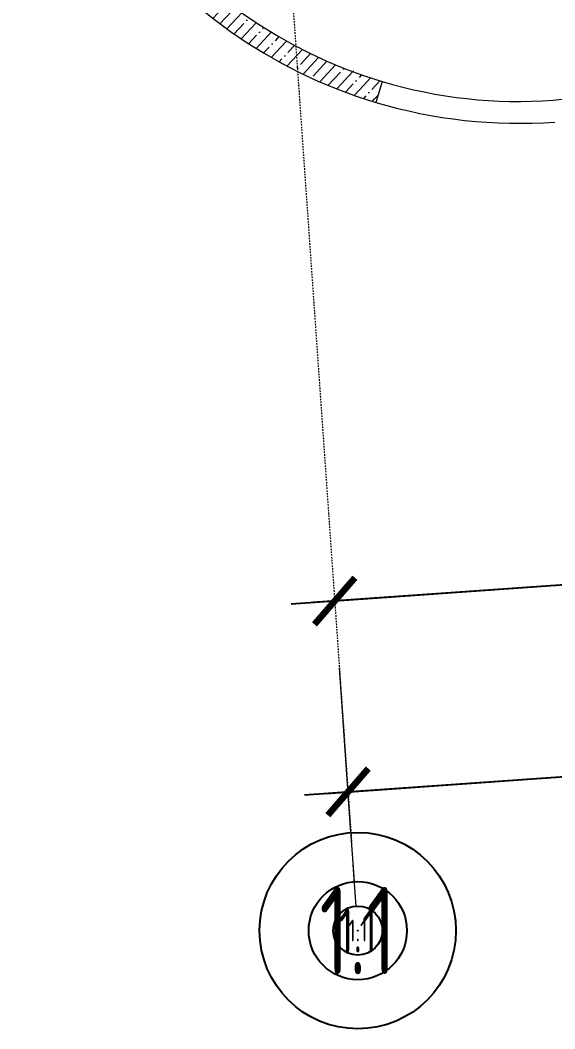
# Model space of a CAD drawing. Header units: millimetres. Extents: x -798 to 124478, y -405 to 121556.
# Drawn here: x 11356 to 16257, y -405 to 8836 of the extents above; entities that cross this region are included whole.
import ezdxf
from ezdxf.enums import TextEntityAlignment as Align

# ---------------------------------------------------------------- set-up
doc = ezdxf.new("R2010")
doc.units = ezdxf.units.MM
doc.linetypes.add('CENTER', pattern=[2, 1.25, -0.25, 0.25, -0.25])
doc.linetypes.add('Strichpunkt', pattern=[25.4, 12.7, -6.35, 0, -6.35])
for name, color, linetype in [('1', 7, 'Continuous'), ('1 @ 0.1', 7, 'Continuous'), ('1 @ 0.15', 7, 'Continuous'), ('1 @ 0.2', 7, 'Continuous'), ('1 @ 100', 7, 'Continuous'), ('1 @ 200', 7, 'Continuous'), ('1 @ 50', 7, 'Continuous'), ('A-DIM', 4, 'Continuous'), ('A-DIM @ 0.05', 4, 'Continuous'), ('A-DIM @ 0.1', 4, 'Continuous'), ('A-DIM @ 0.15', 4, 'Continuous'), ('A-DIM @ 0.2', 4, 'Continuous'), ('A-DIM @ 100', 4, 'Continuous'), ('A-DIM @ 200', 4, 'Continuous'), ('A-DIM @ 50', 4, 'Continuous')]:
    doc.layers.add(name, color=color, linetype=linetype)
for name, color, linetype, lineweight in [('A-AXES', 40, 'CENTER', 5), ('A-Hatch', 253, 'Continuous', 9), ('S-WALL', 5, 'Continuous', 15)]:
    doc.layers.add(name, color=color, linetype=linetype, lineweight=lineweight)
doc.styles.add('Arch-Dim', font='romans.shx', dxfattribs={"width": 0.75})
doc.dimstyles.new('Масштабируемый', dxfattribs={"dimscale": 100, "dimtxt": 3, "dimasz": 2, "dimexe": 2, "dimexo": 2, "dimgap": 1, "dimtad": 1, "dimdec": 0, "dimzin": 3, "dimdsep": 46, "dimtxsty": 'Arch-Dim', "dimblk": 'ARCHTICK', "dimcen": 2.5, "dimdle": 2, "dimazin": 2, "dimtfac": 0.75, "dimtdec": 0, "dimtmove": 1, "dimatfit": 0, "dimfxl": 1, "dimtolj": 1, "dimtzin": 0, "dimarcsym": 0})

# ---------------------------------------------------------------- blocks, each defined once
blk = doc.blocks.new('_ArchTick')
at = {"color": 0, "linetype": 'ByBlock', "const_width": 0.15}
blk.add_lwpolyline([(-0.5, -0.5), (0.5, 0.5)], dxfattribs=at)
blk = doc.blocks.new('*D198')
at = {"layer": 'A-DIM', "color": 0, "lineweight": -2, "ltscale": 50, "transparency": 16777216}
for p, q in [((2173381.9, -2431886.2), (2273535.9, -2424862.2)), ((2173752.9, -2431459.2), (2173752.9, -2431459.2))]:
    blk.add_line(p, q, dxfattribs=at)
at = {"layer": 'Defpoints', "color": 0, "ltscale": 50, "transparency": 16777216}
for p in [(2273136.9, -2424890.2), (2273136.9, -2424890.2), (2173780.9, -2431858.3)]:
    blk.add_point(p, dxfattribs=at)
at = {"layer": 'A-DIM', "color": 0, "lineweight": -2, "ltscale": 50, "transparency": 16777216, "xscale": 400, "yscale": 400, "zscale": 400}
for p, rotation in [((2273136.9, -2424890.2), 4.011737789566074), ((2173780.9, -2431858.3), 184.011737789566)]:
    blk.add_blockref('_ArchTick', p, dxfattribs=dict(at, rotation=rotation))
at = {"layer": 'A-DIM', "color": 0, "ltscale": 50, "transparency": 16777216, "insert": (2244472.6, -2425988.2), "char_height": 600, "attachment_point": 5, "rotation": 4.01174, "style": 'Arch-Dim'}
blk.add_mtext('\\A1;99600', dxfattribs=at)
blk = doc.blocks.new('*D199')
at = {"layer": 'A-DIM', "color": 0, "lineweight": -2, "ltscale": 50, "transparency": 16777216}
for p, q in [((2173780.6, -2431858.3), (2273137.2, -2424890.1)), ((2223458.9, -2428374.2), (2244507.4, -2426487)), ((2244507.4, -2426487), (2244509.2, -2426486.9)), ((2173780.9, -2431858), (2173780.9, -2431858))]:
    blk.add_line(p, q, dxfattribs=at)
at = {"layer": 'Defpoints', "color": 0, "ltscale": 50, "transparency": 16777216}
for p in [(2273136.9, -2424890.2), (2273136.9, -2424890.2), (2173780.9, -2431858.3)]:
    blk.add_point(p, dxfattribs=at)
at = {"layer": 'A-DIM', "color": 0, "lineweight": -2, "ltscale": 50, "transparency": 16777216, "xscale": 0.3, "yscale": 0.3, "zscale": 0.3}
for p, rotation in [((2273136.9, -2424890.2), 4.011737789566074), ((2173780.9, -2431858.3), 184.011737789566)]:
    blk.add_blockref('_ArchTick', p, dxfattribs=dict(at, rotation=rotation))
at = {"layer": 'A-DIM', "color": 0, "ltscale": 50, "transparency": 16777216, "insert": (2244508.3, -2426486.6), "char_height": 0.45, "attachment_point": 5, "rotation": 4.01174, "style": 'Arch-Dim'}
blk.add_mtext('\\A1;99600', dxfattribs=at)
blk = doc.blocks.new('*D200')
at = {"layer": 'A-DIM', "color": 0, "lineweight": -2, "ltscale": 50, "transparency": 16777216}
for p, q in [((2173681.2, -2431865.3), (2273236.6, -2424883.2)), ((2244457.7, -2426490.5), (2245059.8, -2426448.3)), ((2223458.9, -2428374.2), (2244457.7, -2426490.5)), ((2173773.9, -2431758.5), (2173773.9, -2431758.5))]:
    blk.add_line(p, q, dxfattribs=at)
at = {"layer": 'Defpoints', "color": 0, "ltscale": 50, "transparency": 16777216}
for p in [(2273136.9, -2424890.2), (2273136.9, -2424890.2), (2173780.9, -2431858.3)]:
    blk.add_point(p, dxfattribs=at)
at = {"layer": 'A-DIM', "color": 0, "lineweight": -2, "ltscale": 50, "transparency": 16777216, "xscale": 100, "yscale": 100, "zscale": 100}
for p, rotation in [((2273136.9, -2424890.2), 4.011737789566074), ((2173780.9, -2431858.3), 184.011737789566)]:
    blk.add_blockref('_ArchTick', p, dxfattribs=dict(at, rotation=rotation))
at = {"layer": 'A-DIM', "color": 0, "ltscale": 50, "transparency": 16777216, "insert": (2244750, -2426344.7), "char_height": 150, "attachment_point": 5, "rotation": 4.01174, "style": 'Arch-Dim'}
blk.add_mtext('\\A1;99600', dxfattribs=at)
blk = doc.blocks.new('*D202')
at = {"layer": 'A-DIM', "color": 0, "lineweight": -2, "ltscale": 50, "transparency": 16777216}
for p, q in [((2173581.4, -2431872.2), (2273336.4, -2424876.2)), ((2173766.9, -2431658.7), (2173766.9, -2431658.7))]:
    blk.add_line(p, q, dxfattribs=at)
at = {"layer": 'Defpoints', "color": 0, "ltscale": 50, "transparency": 16777216}
for p in [(2273136.9, -2424890.2), (2273136.9, -2424890.2), (2173780.9, -2431858.3)]:
    blk.add_point(p, dxfattribs=at)
at = {"layer": 'A-DIM', "color": 0, "lineweight": -2, "ltscale": 50, "transparency": 16777216, "xscale": 200, "yscale": 200, "zscale": 200}
for p, rotation in [((2273136.9, -2424890.2), 4.011737789566074), ((2173780.9, -2431858.3), 184.011737789566)]:
    blk.add_blockref('_ArchTick', p, dxfattribs=dict(at, rotation=rotation))
at = {"layer": 'A-DIM', "color": 0, "ltscale": 50, "transparency": 16777216, "insert": (2244490.1, -2426237.6), "char_height": 300, "attachment_point": 5, "rotation": 4.01174, "style": 'Arch-Dim'}
blk.add_mtext('\\A1;99600', dxfattribs=at)
blk = doc.blocks.new('*D203')
at = {"layer": 'A-DIM', "color": 0, "lineweight": -2, "ltscale": 50, "transparency": 16777216}
for p, q in [((2173780.5, -2431858.3), (2273137.3, -2424890.1)), ((2223458.9, -2428374.2), (2244507.3, -2426487)), ((2244507.3, -2426487), (2244509.8, -2426486.8)), ((2173780.9, -2431857.9), (2173780.9, -2431857.9))]:
    blk.add_line(p, q, dxfattribs=at)
at = {"layer": 'Defpoints', "color": 0, "ltscale": 50, "transparency": 16777216}
for p in [(2273136.9, -2424890.2), (2273136.9, -2424890.2), (2173780.9, -2431858.3)]:
    blk.add_point(p, dxfattribs=at)
at = {"layer": 'A-DIM', "color": 0, "lineweight": -2, "ltscale": 50, "transparency": 16777216, "xscale": 0.4, "yscale": 0.4, "zscale": 0.4}
for p, rotation in [((2273136.9, -2424890.2), 4.011737789566074), ((2173780.9, -2431858.3), 184.011737789566)]:
    blk.add_blockref('_ArchTick', p, dxfattribs=dict(at, rotation=rotation))
at = {"layer": 'A-DIM', "color": 0, "ltscale": 50, "transparency": 16777216, "insert": (2244508.5, -2426486.4), "char_height": 0.6, "attachment_point": 5, "rotation": 4.01174, "style": 'Arch-Dim'}
blk.add_mtext('\\A1;99600', dxfattribs=at)
blk = doc.blocks.new('*D204')
at = {"layer": 'A-DIM', "color": 0, "lineweight": -2, "ltscale": 50, "transparency": 16777216}
for p, q in [((2173780.7, -2431858.3), (2273137.1, -2424890.1)), ((2223458.9, -2428374.2), (2244507.4, -2426487)), ((2244507.4, -2426487), (2244508.6, -2426486.9)), ((2173780.9, -2431858.1), (2173780.9, -2431858.1))]:
    blk.add_line(p, q, dxfattribs=at)
at = {"layer": 'Defpoints', "color": 0, "ltscale": 50, "transparency": 16777216}
for p in [(2273136.9, -2424890.2), (2273136.9, -2424890.2), (2173780.9, -2431858.3)]:
    blk.add_point(p, dxfattribs=at)
at = {"layer": 'A-DIM', "color": 0, "lineweight": -2, "ltscale": 50, "transparency": 16777216, "xscale": 0.2, "yscale": 0.2, "zscale": 0.2}
for p, rotation in [((2273136.9, -2424890.2), 4.011737789566074), ((2173780.9, -2431858.3), 184.011737789566)]:
    blk.add_blockref('_ArchTick', p, dxfattribs=dict(at, rotation=rotation))
at = {"layer": 'A-DIM', "color": 0, "ltscale": 50, "transparency": 16777216, "insert": (2244508, -2426486.7), "char_height": 0.3, "attachment_point": 5, "rotation": 4.01174, "style": 'Arch-Dim'}
blk.add_mtext('\\A1;99600', dxfattribs=at)
blk = doc.blocks.new('*D275')
at = {"layer": 'A-DIM', "color": 0, "lineweight": -2, "ltscale": 50, "transparency": 16777216}
for p, q in [((2181938.1, -2429529.4), (2173658.2, -2430110.1)), ((2181938, -2429529.5), (2181938, -2429529.5))]:
    blk.add_line(p, q, dxfattribs=at)
at = {"layer": 'Defpoints', "color": 0, "ltscale": 50, "transparency": 16777216}
for p in [(2181938, -2429529.4), (2173658.3, -2430110.1), (2173658.3, -2430110.1)]:
    blk.add_point(p, dxfattribs=at)
at = {"layer": 'A-DIM', "color": 0, "lineweight": -2, "ltscale": 50, "transparency": 16777216, "xscale": 0.1, "yscale": 0.1, "zscale": 0.1}
for p, rotation in [((2181938, -2429529.4), 4.011738859767986), ((2173658.3, -2430110.1), 184.0117388597679)]:
    blk.add_blockref('_ArchTick', p, dxfattribs=dict(at, rotation=rotation))
at = {"layer": 'A-DIM', "color": 0, "ltscale": 50, "transparency": 16777216, "insert": (2177798.1, -2429819.6), "char_height": 0.15, "attachment_point": 5, "rotation": 4.01174, "style": 'Arch-Dim'}
blk.add_mtext('\\A1;8300', dxfattribs=at)
blk = doc.blocks.new('*D276')
at = {"layer": 'A-DIM', "color": 0, "lineweight": -2, "ltscale": 50, "transparency": 16777216}
for p, q in [((2182337, -2429501.4), (2173259.3, -2430138)), ((2181966, -2429928.4), (2181966, -2429928.4))]:
    blk.add_line(p, q, dxfattribs=at)
at = {"layer": 'Defpoints', "color": 0, "ltscale": 50, "transparency": 16777216}
for p in [(2181938, -2429529.4), (2173658.3, -2430110.1), (2173658.3, -2430110.1)]:
    blk.add_point(p, dxfattribs=at)
at = {"layer": 'A-DIM', "color": 0, "lineweight": -2, "ltscale": 50, "transparency": 16777216, "xscale": 400, "yscale": 400, "zscale": 400}
for p, rotation in [((2181938, -2429529.4), 4.011738859767986), ((2173658.3, -2430110.1), 184.0117388597679)]:
    blk.add_blockref('_ArchTick', p, dxfattribs=dict(at, rotation=rotation))
at = {"layer": 'A-DIM', "color": 0, "ltscale": 50, "transparency": 16777216, "insert": (2177763.2, -2429320.9), "char_height": 600, "attachment_point": 5, "rotation": 4.01174, "style": 'Arch-Dim'}
blk.add_mtext('\\A1;8300', dxfattribs=at)
blk = doc.blocks.new('*D277')
at = {"layer": 'A-DIM', "color": 0, "lineweight": -2, "ltscale": 50, "transparency": 16777216}
for p, q in [((2181938.3, -2429529.4), (2173658, -2430110.1)), ((2181938, -2429529.7), (2181938, -2429529.7))]:
    blk.add_line(p, q, dxfattribs=at)
at = {"layer": 'Defpoints', "color": 0, "ltscale": 50, "transparency": 16777216}
for p in [(2181938, -2429529.4), (2173658.3, -2430110.1), (2173658.3, -2430110.1)]:
    blk.add_point(p, dxfattribs=at)
at = {"layer": 'A-DIM', "color": 0, "lineweight": -2, "ltscale": 50, "transparency": 16777216, "xscale": 0.3, "yscale": 0.3, "zscale": 0.3}
for p, rotation in [((2181938, -2429529.4), 4.011738859767986), ((2173658.3, -2430110.1), 184.0117388597679)]:
    blk.add_blockref('_ArchTick', p, dxfattribs=dict(at, rotation=rotation))
at = {"layer": 'A-DIM', "color": 0, "ltscale": 50, "transparency": 16777216, "insert": (2177798.1, -2429819.3), "char_height": 0.45, "attachment_point": 5, "rotation": 4.01174, "style": 'Arch-Dim'}
blk.add_mtext('\\A1;8300', dxfattribs=at)
blk = doc.blocks.new('*D278')
at = {"layer": 'A-DIM', "color": 0, "lineweight": -2, "ltscale": 50, "transparency": 16777216}
for p, q in [((2182037.7, -2429522.4), (2173558.6, -2430117)), ((2181945, -2429629.1), (2181945, -2429629.1))]:
    blk.add_line(p, q, dxfattribs=at)
at = {"layer": 'Defpoints', "color": 0, "ltscale": 50, "transparency": 16777216}
for p in [(2181938, -2429529.4), (2173658.3, -2430110.1), (2173658.3, -2430110.1)]:
    blk.add_point(p, dxfattribs=at)
at = {"layer": 'A-DIM', "color": 0, "lineweight": -2, "ltscale": 50, "transparency": 16777216, "xscale": 100, "yscale": 100, "zscale": 100}
for p, rotation in [((2181938, -2429529.4), 4.011738859767986), ((2173658.3, -2430110.1), 184.0117388597679)]:
    blk.add_blockref('_ArchTick', p, dxfattribs=dict(at, rotation=rotation))
at = {"layer": 'A-DIM', "color": 0, "ltscale": 50, "transparency": 16777216, "insert": (2177789.4, -2429695), "char_height": 150, "attachment_point": 5, "rotation": 4.01174, "style": 'Arch-Dim'}
blk.add_mtext('\\A1;8300', dxfattribs=at)
blk = doc.blocks.new('*D280')
at = {"layer": 'A-DIM', "color": 0, "lineweight": -2, "ltscale": 50, "transparency": 16777216}
for p, q in [((2182137.5, -2429515.4), (2173458.8, -2430124)), ((2181952, -2429728.9), (2181952, -2429728.9))]:
    blk.add_line(p, q, dxfattribs=at)
at = {"layer": 'Defpoints', "color": 0, "ltscale": 50, "transparency": 16777216}
for p in [(2181938, -2429529.4), (2173658.3, -2430110.1), (2173658.3, -2430110.1)]:
    blk.add_point(p, dxfattribs=at)
at = {"layer": 'A-DIM', "color": 0, "lineweight": -2, "ltscale": 50, "transparency": 16777216, "xscale": 200, "yscale": 200, "zscale": 200}
for p, rotation in [((2181938, -2429529.4), 4.011738859767986), ((2173658.3, -2430110.1), 184.0117388597679)]:
    blk.add_blockref('_ArchTick', p, dxfattribs=dict(at, rotation=rotation))
at = {"layer": 'A-DIM', "color": 0, "ltscale": 50, "transparency": 16777216, "insert": (2177780.7, -2429570.3), "char_height": 300, "attachment_point": 5, "rotation": 4.01174, "style": 'Arch-Dim'}
blk.add_mtext('\\A1;8300', dxfattribs=at)
blk = doc.blocks.new('*D281')
at = {"layer": 'A-DIM', "color": 0, "lineweight": -2, "ltscale": 50, "transparency": 16777216}
for p, q in [((2181938.4, -2429529.3), (2173657.9, -2430110.1)), ((2181938, -2429529.8), (2181938, -2429529.8))]:
    blk.add_line(p, q, dxfattribs=at)
at = {"layer": 'Defpoints', "color": 0, "ltscale": 50, "transparency": 16777216}
for p in [(2181938, -2429529.4), (2173658.3, -2430110.1), (2173658.3, -2430110.1)]:
    blk.add_point(p, dxfattribs=at)
at = {"layer": 'A-DIM', "color": 0, "lineweight": -2, "ltscale": 50, "transparency": 16777216, "xscale": 0.4, "yscale": 0.4, "zscale": 0.4}
for p, rotation in [((2181938, -2429529.4), 4.011738859767986), ((2173658.3, -2430110.1), 184.0117388597679)]:
    blk.add_blockref('_ArchTick', p, dxfattribs=dict(at, rotation=rotation))
at = {"layer": 'A-DIM', "color": 0, "ltscale": 50, "transparency": 16777216, "insert": (2177798.1, -2429819.2), "char_height": 0.6, "attachment_point": 5, "rotation": 4.01174, "style": 'Arch-Dim'}
blk.add_mtext('\\A1;8300', dxfattribs=at)
blk = doc.blocks.new('*D282')
at = {"layer": 'A-DIM', "color": 0, "lineweight": -2, "ltscale": 50, "transparency": 16777216}
for p, q in [((2181938.2, -2429529.4), (2173658.1, -2430110.1)), ((2181938, -2429529.6), (2181938, -2429529.6))]:
    blk.add_line(p, q, dxfattribs=at)
at = {"layer": 'Defpoints', "color": 0, "ltscale": 50, "transparency": 16777216}
for p in [(2181938, -2429529.4), (2173658.3, -2430110.1), (2173658.3, -2430110.1)]:
    blk.add_point(p, dxfattribs=at)
at = {"layer": 'A-DIM', "color": 0, "lineweight": -2, "ltscale": 50, "transparency": 16777216, "xscale": 0.2, "yscale": 0.2, "zscale": 0.2}
for p, rotation in [((2181938, -2429529.4), 4.011738859767986), ((2173658.3, -2430110.1), 184.0117388597679)]:
    blk.add_blockref('_ArchTick', p, dxfattribs=dict(at, rotation=rotation))
at = {"layer": 'A-DIM', "color": 0, "ltscale": 50, "transparency": 16777216, "insert": (2177798.1, -2429819.5), "char_height": 0.3, "attachment_point": 5, "rotation": 4.01174, "style": 'Arch-Dim'}
blk.add_mtext('\\A1;8300', dxfattribs=at)
blk = doc.blocks.new('*U87')
at = {"color": 4, "lineweight": 9}
blk.add_line((-0.315, 4.489), (-0.844, 12.04), dxfattribs=at)
at = {"color": 5, "linetype": 'Continuous', "lineweight": 25}
blk.add_circle((0, 0), 4.5, dxfattribs=at)
at = {"color": 5, "linetype": 'Continuous', "lineweight": 25, "style": 'Arch-Dim', "width": 0.65}
blk.add_attdef('Ось', text='', height=4, dxfattribs=at).set_placement((0, 0), align=Align.MIDDLE)
blk = doc.blocks.new('*U857')
at = {"layer": '1 @ 0.1', "transparency": 33554687, "xscale": 0.1, "yscale": 0.1, "zscale": 0.1}
blk.add_blockref('*U87', (2173870.1, -2433129.4), dxfattribs=at).add_auto_attribs({'Ось': '1.1'})
at = {"layer": '1 @ 0.15', "transparency": 33554687, "xscale": 0.15, "yscale": 0.15, "zscale": 0.15}
blk.add_blockref('*U87', (2173870.1, -2433129.4), dxfattribs=at).add_auto_attribs({'Ось': '1.1'})
at = {"layer": '1 @ 0.2', "transparency": 33554687, "xscale": 0.2, "yscale": 0.2, "zscale": 0.2}
blk.add_blockref('*U87', (2173870.1, -2433129.4), dxfattribs=at).add_auto_attribs({'Ось': '1.1'})
at = {"layer": '1 @ 100', "transparency": 33554687, "xscale": 100, "yscale": 100, "zscale": 100}
blk.add_blockref('*U87', (2173870.1, -2433129.4), dxfattribs=at).add_auto_attribs({'Ось': '1.1'})
at = {"layer": '1 @ 200', "transparency": 33554687, "xscale": 200, "yscale": 200, "zscale": 200}
blk.add_blockref('*U87', (2173870.1, -2433129.4), dxfattribs=at).add_auto_attribs({'Ось': '1.1'})
at = {"layer": '1 @ 50', "transparency": 33554687, "xscale": 50, "yscale": 50, "zscale": 50}
blk.add_blockref('*U87', (2173870.1, -2433129.4), dxfattribs=at).add_auto_attribs({'Ось': '1.1'})
blk = doc.blocks.new('*U818')
at = {"layer": 'A-DIM @ 0.1', "ltscale": 50, "transparency": 33554687}
dim = blk.add_linear_dim(base=(2273136.9, -2424890.2), p1=(2173780.9, -2431858.3), p2=(2273136.9, -2424890.2), angle=4.01174, dimstyle='Масштабируемый', override={"dimscale": 0.1, "dimtix": 0, "dimtofl": 1, "dimtmove": 1, "dimatfit": 0}, dxfattribs=at)
dim.commit()
dim.dimension.update_dxf_attribs({"geometry": '*D204', "text_midpoint": (2244507.5, -2426487), "dimtype": 128})
at = {"layer": 'A-DIM @ 0.15', "ltscale": 50, "transparency": 33554687}
dim = blk.add_linear_dim(base=(2273136.9, -2424890.2), p1=(2173780.9, -2431858.3), p2=(2273136.9, -2424890.2), angle=4.01174, dimstyle='Масштабируемый', override={"dimscale": 0.15, "dimtix": 0, "dimtofl": 1, "dimtmove": 1, "dimatfit": 0}, dxfattribs=at)
dim.commit()
dim.dimension.update_dxf_attribs({"geometry": '*D199', "text_midpoint": (2244507.5, -2426487), "dimtype": 128})
at = {"layer": 'A-DIM @ 0.2', "ltscale": 50, "transparency": 33554687}
dim = blk.add_linear_dim(base=(2273136.9, -2424890.2), p1=(2173780.9, -2431858.3), p2=(2273136.9, -2424890.2), angle=4.01174, dimstyle='Масштабируемый', override={"dimscale": 0.2, "dimtix": 0, "dimtofl": 1, "dimtmove": 1, "dimatfit": 0}, dxfattribs=at)
dim.commit()
dim.dimension.update_dxf_attribs({"geometry": '*D203', "text_midpoint": (2244507.5, -2426487), "dimtype": 128})
at = {"layer": 'A-DIM @ 100', "ltscale": 50, "transparency": 33554687}
dim = blk.add_linear_dim(base=(2273136.9, -2424890.2), p1=(2173780.9, -2431858.3), p2=(2273136.9, -2424890.2), angle=4.01174, dimstyle='Масштабируемый', override={"dimscale": 100, "dimtix": 0, "dimtofl": 1, "dimtmove": 1, "dimatfit": 0}, dxfattribs=at)
dim.commit()
dim.dimension.update_dxf_attribs({"geometry": '*D202', "text_midpoint": (2244507.5, -2426487), "dimtype": 128})
at = {"layer": 'A-DIM @ 200', "ltscale": 50, "transparency": 33554687}
dim = blk.add_linear_dim(base=(2273136.9, -2424890.2), p1=(2173780.9, -2431858.3), p2=(2273136.9, -2424890.2), angle=4.01174, dimstyle='Масштабируемый', override={"dimscale": 200, "dimtix": 0, "dimtofl": 1, "dimtmove": 1, "dimatfit": 0}, dxfattribs=at)
dim.commit()
dim.dimension.update_dxf_attribs({"geometry": '*D198', "text_midpoint": (2244507.5, -2426487), "dimtype": 128})
at = {"layer": 'A-DIM @ 50', "ltscale": 50, "transparency": 33554687}
dim = blk.add_linear_dim(base=(2273136.9, -2424890.2), p1=(2173780.9, -2431858.3), p2=(2273136.9, -2424890.2), angle=4.01174, dimstyle='Масштабируемый', override={"dimscale": 50, "dimtix": 0, "dimtofl": 1, "dimtmove": 1, "dimatfit": 0}, dxfattribs=at)
dim.commit()
dim.dimension.update_dxf_attribs({"geometry": '*D200', "text_midpoint": (2244507.5, -2426487), "dimtype": 128})
blk = doc.blocks.new('*U829')
at = {"layer": 'A-DIM @ 0.05', "ltscale": 50, "transparency": 33554687}
dim = blk.add_linear_dim(base=(2173658.3, -2430110.1), p1=(2181938, -2429529.4), p2=(2173658.3, -2430110.1), angle=184.01174, dimstyle='Масштабируемый', override={"dimscale": 0.05, "dimtix": 0, "dimtofl": 1, "dimtmove": 1, "dimatfit": 0}, dxfattribs=at)
dim.commit()
dim.dimension.update_dxf_attribs({"geometry": '*D275', "text_midpoint": (2177798.1, -2429819.6)})
at = {"layer": 'A-DIM @ 0.1', "ltscale": 50, "transparency": 33554687}
dim = blk.add_linear_dim(base=(2173658.3, -2430110.1), p1=(2181938, -2429529.4), p2=(2173658.3, -2430110.1), angle=184.01174, dimstyle='Масштабируемый', override={"dimscale": 0.1, "dimtix": 0, "dimtofl": 1, "dimtmove": 1, "dimatfit": 0}, dxfattribs=at)
dim.commit()
dim.dimension.update_dxf_attribs({"geometry": '*D282', "text_midpoint": (2177798.1, -2429819.5)})
at = {"layer": 'A-DIM @ 0.15', "ltscale": 50, "transparency": 33554687}
dim = blk.add_linear_dim(base=(2173658.3, -2430110.1), p1=(2181938, -2429529.4), p2=(2173658.3, -2430110.1), angle=184.01174, dimstyle='Масштабируемый', override={"dimscale": 0.15, "dimtix": 0, "dimtofl": 1, "dimtmove": 1, "dimatfit": 0}, dxfattribs=at)
dim.commit()
dim.dimension.update_dxf_attribs({"geometry": '*D277', "text_midpoint": (2177798.1, -2429819.3)})
at = {"layer": 'A-DIM @ 0.2', "ltscale": 50, "transparency": 33554687}
dim = blk.add_linear_dim(base=(2173658.3, -2430110.1), p1=(2181938, -2429529.4), p2=(2173658.3, -2430110.1), angle=184.01174, dimstyle='Масштабируемый', override={"dimscale": 0.2, "dimtix": 0, "dimtofl": 1, "dimtmove": 1, "dimatfit": 0}, dxfattribs=at)
dim.commit()
dim.dimension.update_dxf_attribs({"geometry": '*D281', "text_midpoint": (2177798.1, -2429819.2)})
at = {"layer": 'A-DIM @ 100', "ltscale": 50, "transparency": 33554687}
dim = blk.add_linear_dim(base=(2173658.3, -2430110.1), p1=(2181938, -2429529.4), p2=(2173658.3, -2430110.1), angle=184.01174, dimstyle='Масштабируемый', override={"dimscale": 100, "dimtix": 0, "dimtofl": 1, "dimtmove": 1, "dimatfit": 0}, dxfattribs=at)
dim.commit()
dim.dimension.update_dxf_attribs({"geometry": '*D280', "text_midpoint": (2177780.7, -2429570.3)})
at = {"layer": 'A-DIM @ 200', "ltscale": 50, "transparency": 33554687}
dim = blk.add_linear_dim(base=(2173658.3, -2430110.1), p1=(2181938, -2429529.4), p2=(2173658.3, -2430110.1), angle=184.01174, dimstyle='Масштабируемый', override={"dimscale": 200, "dimtix": 0, "dimtofl": 1, "dimtmove": 1, "dimatfit": 0}, dxfattribs=at)
dim.commit()
dim.dimension.update_dxf_attribs({"geometry": '*D276', "text_midpoint": (2177763.2, -2429320.9)})
at = {"layer": 'A-DIM @ 50', "ltscale": 50, "transparency": 33554687}
dim = blk.add_linear_dim(base=(2173658.3, -2430110.1), p1=(2181938, -2429529.4), p2=(2173658.3, -2430110.1), angle=184.01174, dimstyle='Масштабируемый', override={"dimscale": 50, "dimtix": 0, "dimtofl": 1, "dimtmove": 1, "dimatfit": 0}, dxfattribs=at)
dim.commit()
dim.dimension.update_dxf_attribs({"geometry": '*D278', "text_midpoint": (2177789.4, -2429695)})
blk = doc.blocks.new('оси 2')
at = {"layer": 'A-AXES', "linetype": 'Strichpunkt', "transparency": 33554687}
blk.add_line((2171799.6, -2403607.6), (2173814.1, -2432331.3), dxfattribs=at)
at = {"layer": '1', "color": 5}
blk.add_blockref('*U857', (0, 0), dxfattribs=at)
at = {"layer": 'A-DIM', "color": 5}
for name in ['*U818', '*U829']:
    blk.add_blockref(name, (0, 0), dxfattribs=at)

msp = doc.modelspace()

# ---------------------------------------------------------------- hatches: boundary and pattern name
at = {"layer": 'A-Hatch'}
h = msp.add_hatch(dxfattribs=at)
h.set_pattern_fill('ANSI35', color=256, scale=25, angle=-177.93393, style=0)
h.set_pattern_definition([(227.066067, (-97429.48, -653704.9), (116.227165, -108.13329), []), (227.066067, (-97541.66, -653708.95), (116.227165, -108.13329), [198.4375, -39.6875, 0, -39.6875])])
edge = h.paths.add_edge_path()
edge.add_line((11557.4, 18153.8), (11557.5, 12428.3))
edge.add_arc((15927.4, 12461.3), 4370, 180.43249, 253.32679)
edge.add_line((14673.6, 8275), (14623.7, 8082.2))
edge.add_arc((15924.1, 12459.8), 4566.6, 179.55838, 253.45621, ccw=False)
edge.add_line((11357.5, 12495), (11358.8, 18153.6))
edge.add_line((11358.8, 18153.6), (11557.4, 18153.8))

# ---------------------------------------------------------------- linework, layer by layer
at = {"layer": 'S-WALL', "linetype": 'Continuous', "lineweight": 15, "ltscale": 40}
msp.add_line((14673.6, 8275), (14616.2, 8083.4), dxfattribs=at)
msp.add_lwpolyline([(16242.7, 8102.7), (17284, 8220.1), (18845.4, 8397.5), (21357.7, 8679), (23009.8, 8852.3), (25521.5, 9131.5), (27089.5, 9293.8), (29601.8, 9560.2), (31249.1, 9733.7), (33762.8, 9990.2), (35330.8, 10147.5), (37843.8, 10400), (39496.4, 10573.9), (42011.7, 10810.6), (43579.9, 10964.4), (46094.9, 11198.2), (47748.1, 11357), (50263.6, 11583.5), (51832.2, 11730.9), (54353.2, 11955.6)], dxfattribs=at)
for centre, radius, start, end in [((15927.4, 12461.3), 4570, 179.57674, 253.32679), ((15927.4, 12461.3), 4370, 180.43249, 253.32679), ((15927.4, 12461.3), 4370, 253.32678, 274.13774), ((15928.4, 12466.1), 4574.9, 253.33239, 274.12125)]:
    msp.add_arc(centre, radius, start, end, dxfattribs=at)

# ---------------------------------------------------------------- block references
msp.add_blockref('оси 2', (-2159419.1, 2433624.2))

doc.saveas('drawing.dxf')
